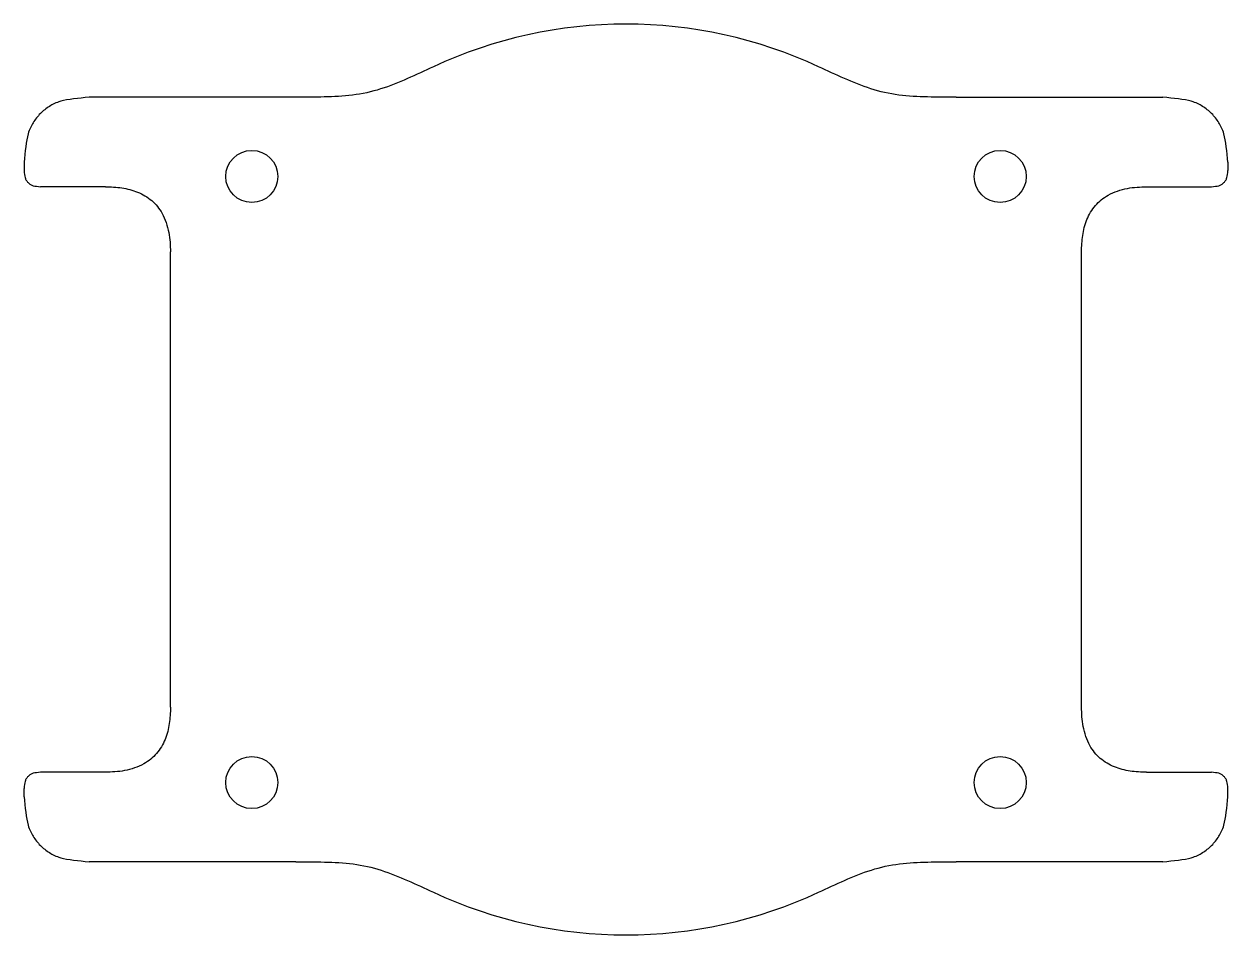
# Model space of a CAD drawing. Extents: x -6 to 31, y -2.2 to 25.8.
import ezdxf

# ---------------------------------------------------------------- set-up
doc = ezdxf.new("R2010")
doc.units = 0
doc.header["$MEASUREMENT"] = 0
doc.layers.add('VISIBLE', color=7, linetype='CONTINUOUS')

msp = doc.modelspace()

# ---------------------------------------------------------------- linework, layer by layer
at = {"layer": 'VISIBLE'}
for p, q in [((2.354, 23.5), (-4, 23.5)), ((22.646, 23.5), (29, 23.5)), ((-6, 21.5), (-6, 21.25)), ((31, 21.5), (31, 21.25)), ((-3.5, 20.75), (-5.5, 20.75)), ((28.5, 20.75), (30.5, 20.75)), ((-1.5, 4.75), (-1.5, 18.75)), ((26.5, 4.75), (26.5, 18.75)), ((-3.5, 2.75), (-5.5, 2.75)), ((28.5, 2.75), (30.5, 2.75)), ((-6, 2), (-6, 2.25)), ((31, 2), (31, 2.25)), ((2.354, 0), (-4, 0)), ((29, 0), (22.646, 0))]:
    msp.add_line(p, q, dxfattribs=at)
for centre in [(1, 21.066), (24, 21.066), (1, 2.434), (24, 2.434)]:
    msp.add_circle(centre, 0.8, dxfattribs=at)
for start, end in [(64.9922, 115.0078), (244.9922, 295.0078)]:
    msp.add_arc((12.5, 11.75), 14, start, end, dxfattribs=at)
for points, knots in [([(6.582, 24.438), (6.315, 24.315), (5.782, 24.07), (4.967, 23.73), (4.097, 23.54), (3.227, 23.505), (2.645, 23.502), (2.354, 23.5)], [0, 0, 0, 0, 0.20028, 0.40077, 0.601516, 0.800541, 1, 1, 1, 1]), ([(22.646, 23.5), (22.353, 23.502), (21.766, 23.505), (20.883, 23.541), (20.015, 23.737), (19.212, 24.073), (18.683, 24.316), (18.418, 24.438)], [0, 0, 0, 0, 0.20028, 0.40077, 0.601516, 0.800541, 1, 1, 1, 1]), ([(-4, 23.5), (-4.327, 23.468), (-4.868, 23.416), (-5.215, 23.231), (-5.513, 23.013), (-5.731, 22.715), (-5.916, 22.368), (-5.968, 21.827), (-6, 21.5)], [0, 0, 0, 0, 0.218482, 0.361283, 0.5, 0.638717, 0.781518, 1, 1, 1, 1]), ([(31, 21.5), (30.968, 21.827), (30.916, 22.368), (30.731, 22.715), (30.513, 23.013), (30.215, 23.231), (29.868, 23.416), (29.327, 23.468), (29, 23.5)], [0, 0, 0, 0, 0.218482, 0.361283, 0.5, 0.638717, 0.781518, 1, 1, 1, 1]), ([(-6, 21.25), (-5.992, 21.168), (-5.979, 21.033), (-5.933, 20.946), (-5.878, 20.872), (-5.804, 20.817), (-5.717, 20.771), (-5.582, 20.758), (-5.5, 20.75)], [0, 0, 0, 0, 0.218482, 0.361283, 0.5, 0.638717, 0.781518, 1, 1, 1, 1]), ([(30.5, 20.75), (30.582, 20.758), (30.717, 20.771), (30.804, 20.817), (30.878, 20.872), (30.933, 20.946), (30.979, 21.033), (30.992, 21.168), (31, 21.25)], [0, 0, 0, 0, 0.218482, 0.361283, 0.5, 0.638717, 0.781518, 1, 1, 1, 1]), ([(-3.5, 20.75), (-3.331, 20.744), (-2.995, 20.732), (-2.504, 20.606), (-2.056, 20.343), (-1.727, 19.943), (-1.521, 19.342), (-1.507, 18.946), (-1.5, 18.75)], [0, 0, 0, 0, 0.161375, 0.322357, 0.483931, 0.645808, 0.824978, 1, 1, 1, 1]), ([(26.5, 18.75), (26.506, 18.919), (26.518, 19.255), (26.644, 19.746), (26.907, 20.194), (27.307, 20.523), (27.908, 20.729), (28.304, 20.743), (28.5, 20.75)], [0, 0, 0, 0, 0.161375, 0.322357, 0.483931, 0.645808, 0.824978, 1, 1, 1, 1]), ([(-1.5, 4.75), (-1.506, 4.581), (-1.518, 4.245), (-1.644, 3.754), (-1.907, 3.306), (-2.307, 2.977), (-2.908, 2.771), (-3.304, 2.757), (-3.5, 2.75)], [0, 0, 0, 0, 0.161375, 0.322357, 0.483931, 0.645808, 0.824978, 1, 1, 1, 1]), ([(28.5, 2.75), (28.331, 2.756), (27.995, 2.768), (27.504, 2.894), (27.056, 3.157), (26.727, 3.557), (26.521, 4.158), (26.507, 4.554), (26.5, 4.75)], [0, 0, 0, 0, 0.161375, 0.322357, 0.483931, 0.645808, 0.824978, 1, 1, 1, 1]), ([(-5.5, 2.75), (-5.582, 2.742), (-5.717, 2.729), (-5.804, 2.683), (-5.878, 2.628), (-5.933, 2.554), (-5.979, 2.467), (-5.992, 2.332), (-6, 2.25)], [0, 0, 0, 0, 0.218482, 0.361283, 0.5, 0.638717, 0.781518, 1, 1, 1, 1]), ([(31, 2.25), (30.992, 2.332), (30.979, 2.467), (30.933, 2.554), (30.878, 2.628), (30.804, 2.683), (30.717, 2.729), (30.582, 2.742), (30.5, 2.75)], [0, 0, 0, 0, 0.218482, 0.361283, 0.5, 0.638717, 0.781518, 1, 1, 1, 1]), ([(-6, 2), (-5.968, 1.673), (-5.916, 1.132), (-5.731, 0.785), (-5.513, 0.487), (-5.215, 0.269), (-4.868, 0.084), (-4.327, 0.032), (-4, 0)], [0, 0, 0, 0, 0.218482, 0.361283, 0.5, 0.638717, 0.781518, 1, 1, 1, 1]), ([(29, 0), (29.327, 0.032), (29.868, 0.084), (30.215, 0.269), (30.513, 0.487), (30.731, 0.785), (30.916, 1.132), (30.968, 1.673), (31, 2)], [0, 0, 0, 0, 0.218482, 0.361283, 0.5, 0.638717, 0.781518, 1, 1, 1, 1]), ([(2.354, 0), (2.647, -0.002), (3.234, -0.005), (4.117, -0.041), (4.985, -0.237), (5.788, -0.573), (6.317, -0.816), (6.582, -0.937)], [0, 0, 0, 0, 0.20028, 0.40077, 0.601516, 0.800541, 1, 1, 1, 1]), ([(18.418, -0.937), (18.685, -0.815), (19.218, -0.57), (20.033, -0.23), (20.903, -0.04), (21.773, -0.005), (22.355, -0.002), (22.646, 0)], [0, 0, 0, 0, 0.20028, 0.40077, 0.601516, 0.800541, 1, 1, 1, 1])]:
    msp.add_open_spline(points, degree=3, knots=knots, dxfattribs=at)

doc.saveas('drawing.dxf')
